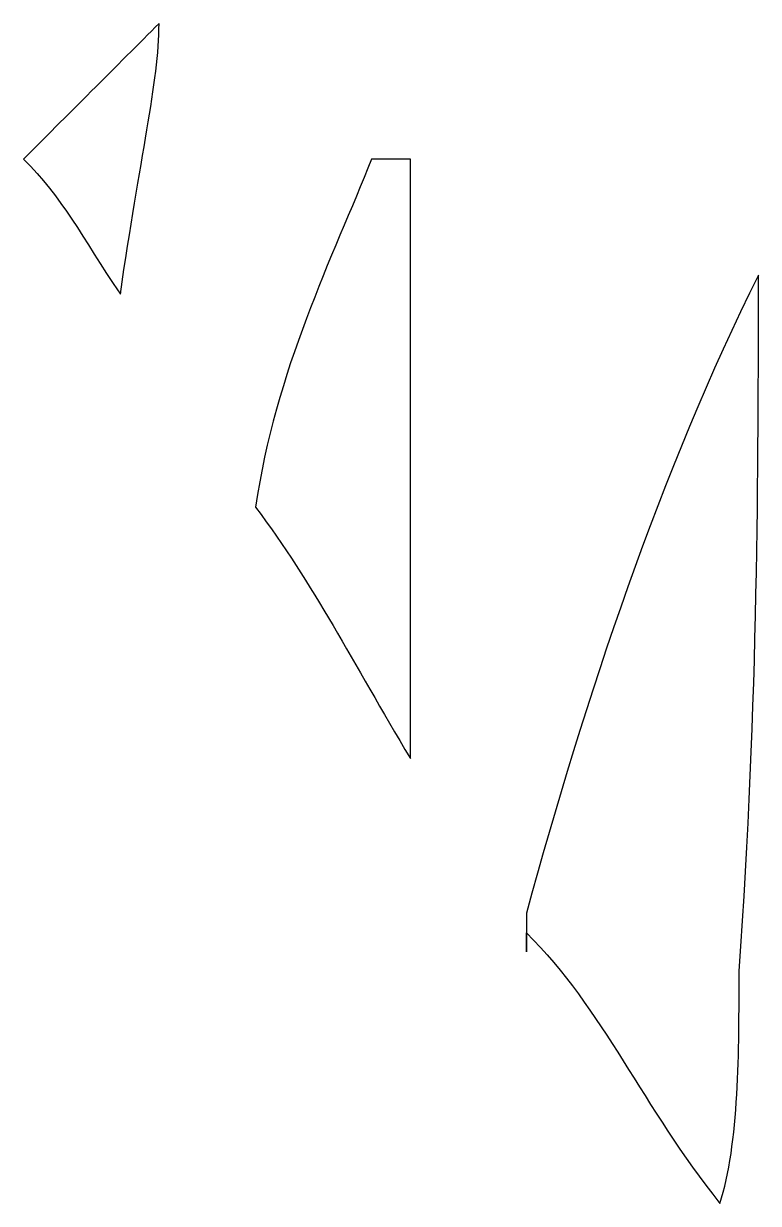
# Model space of a CAD drawing. Header units: centimetres. Extents: x -9.6 to 9.6, y -7.8 to 7.8.
# Drawn here: x 1.518 to 1.7629, y -3.491 to -3.0978 of the extents above; entities that cross this region are included whole.
import ezdxf

# ---------------------------------------------------------------- set-up
doc = ezdxf.new("R2010")
doc.units = ezdxf.units.CM
doc.header["$MEASUREMENT"] = 0
doc.layers.add('Camada 1', color=7, linetype='Continuous')

msp = doc.modelspace()

# ---------------------------------------------------------------- linework, layer by layer
at = {"layer": 'Camada 1'}
for points, knots in [([(1.51797, -3.14291), (1.53088, -3.13), (1.55022, -3.11068), (1.56311, -3.09777), (1.56311, -3.09777), (1.56311, -3.11708), (1.55671, -3.14291), (1.55022, -3.18797), (1.55022, -3.18797), (1.53728, -3.16862), (1.53088, -3.15574), (1.51797, -3.14291)], [0, 0, 0, 0, 0.25, 0.25, 0.25, 0.25, 0.5, 0.5, 0.5, 0.5, 1, 1, 1, 1]), ([(1.63399, -3.14291), (1.63399, -3.14291), (1.6469, -3.14291), (1.6469, -3.14291), (1.6469, -3.14291), (1.6469, -3.14291), (1.6469, -3.3427), (1.6469, -3.3427), (1.6469, -3.3427), (1.62759, -3.31047), (1.61465, -3.28468), (1.59533, -3.25893), (1.59533, -3.25893), (1.60176, -3.21376), (1.62113, -3.17513), (1.63399, -3.14291)], [0, 0, 0, 0, 0.2, 0.2, 0.2, 0.2, 0.4, 0.4, 0.4, 0.4, 0.6, 0.6, 0.6, 0.6, 1, 1, 1, 1]), ([(1.68561, -3.40715), (1.68561, -3.40075), (1.68561, -3.39426), (1.68561, -3.39426), (1.68561, -3.39426), (1.70492, -3.32335), (1.73067, -3.24599), (1.76292, -3.18156), (1.76292, -3.18156), (1.76292, -3.24601), (1.76292, -3.32335), (1.75649, -3.4136), (1.75649, -3.4136), (1.75649, -3.4394), (1.75649, -3.47162), (1.75009, -3.49096), (1.75009, -3.49096), (1.72427, -3.45871), (1.71135, -3.42648), (1.68561, -3.40076), (1.68561, -3.40076), (1.68561, -3.40076), (1.68561, -3.40715), (1.68561, -3.40715)], [0, 0, 0, 0, 0.142857, 0.142857, 0.142857, 0.142857, 0.285714, 0.285714, 0.285714, 0.285714, 0.428571, 0.428571, 0.428571, 0.428571, 0.571429, 0.571429, 0.571429, 0.571429, 0.714286, 0.714286, 0.714286, 0.714286, 1, 1, 1, 1])]:
    msp.add_open_spline(points, degree=3, knots=knots, dxfattribs=at)

doc.saveas('drawing.dxf')
